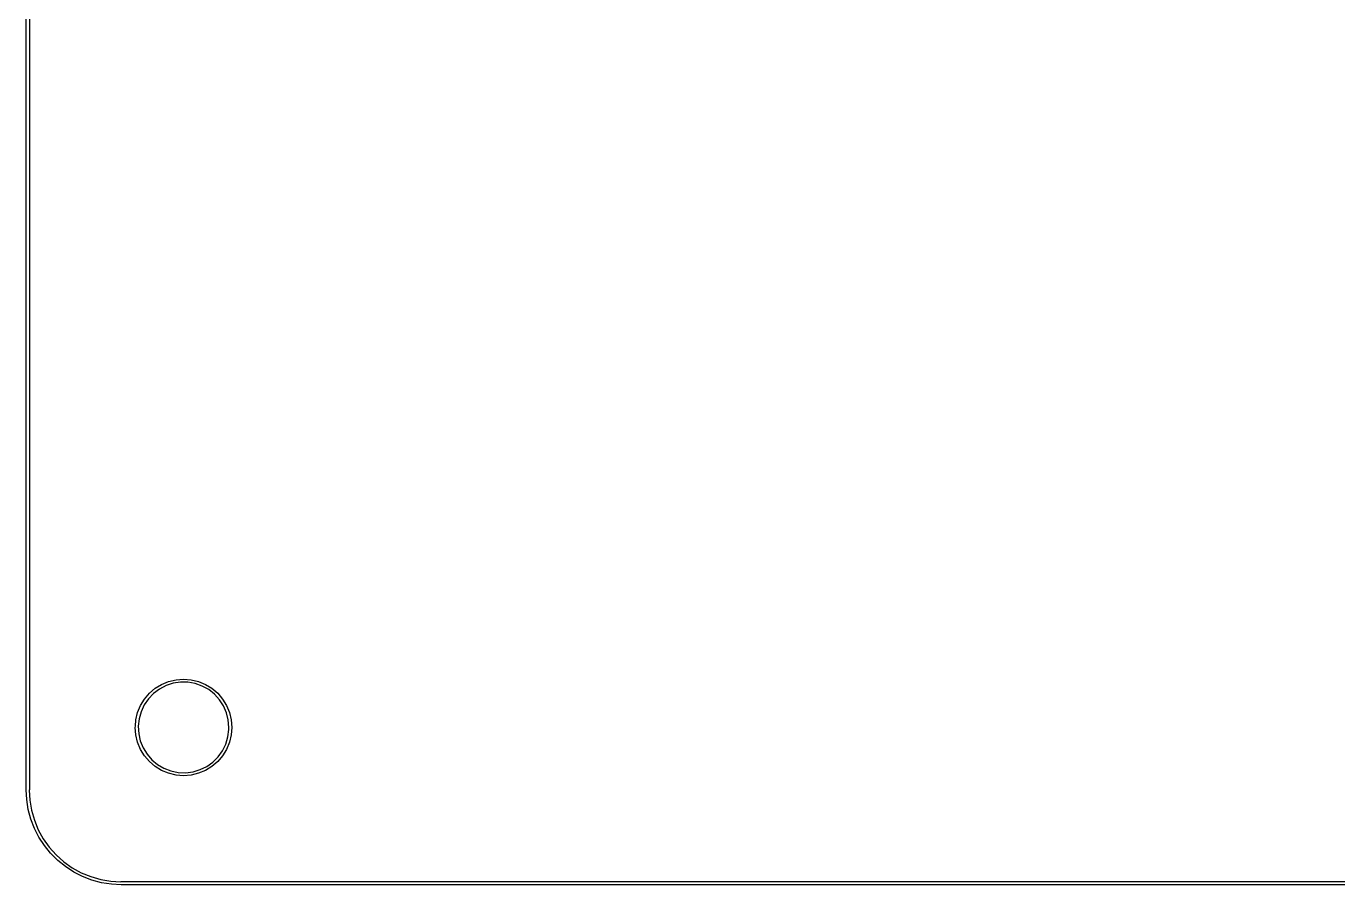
# Model space of a CAD drawing. Extents: x 26 to 390, y -197 to -58.
# Drawn here: x 25.95 to 68.04, y -152.05 to -124.5 of the extents above; entities that cross this region are included whole.
import ezdxf

# ---------------------------------------------------------------- set-up
doc = ezdxf.new("R2010")
doc.units = 0
doc.layers.add('BLACK', color=7, linetype='CONTINUOUS')

msp = doc.modelspace()

# ---------------------------------------------------------------- linework, layer by layer
at = {"layer": 'BLACK', "linetype": 'CONTINUOUS'}
for p, q in [((25.95, -149), (25.95, -61)), ((26.05, -61), (26.05, -149)), ((30.0889, -145.746), (30.2963, -145.619)), ((30.2963, -145.619), (30.521, -145.526)), ((30.6628, -145.585), (30.4362, -145.659)), ((30.521, -145.526), (30.7575, -145.469)), ((30.8985, -145.549), (30.6628, -145.585)), ((30.7575, -145.469), (31, -145.45)), ((31.1369, -145.551), (30.8985, -145.549)), ((31, -145.45), (31.2425, -145.469)), ((31.3717, -145.593), (31.1369, -145.551)), ((31.2425, -145.469), (31.479, -145.526)), ((31.5964, -145.673), (31.3717, -145.593)), ((31.479, -145.526), (31.7037, -145.619)), ((31.7037, -145.619), (31.9111, -145.746)), ((29.746, -146.089), (29.904, -145.904)), ((30.034, -145.912), (29.8693, -146.084)), ((29.904, -145.904), (30.0889, -145.746)), ((30.2247, -145.769), (30.034, -145.912)), ((30.4362, -145.659), (30.2247, -145.769)), ((31.8052, -145.788), (31.5964, -145.673)), ((31.9923, -145.936), (31.8052, -145.788)), ((31.9111, -145.746), (32.096, -145.904)), ((32.1528, -146.112), (31.9923, -145.936)), ((32.096, -145.904), (32.254, -146.089)), ((29.5259, -146.521), (29.6189, -146.296)), ((29.6189, -146.296), (29.746, -146.089)), ((29.7349, -146.281), (29.6345, -146.498)), ((29.8693, -146.084), (29.7349, -146.281)), ((32.2823, -146.312), (32.1528, -146.112)), ((32.254, -146.089), (32.3811, -146.296)), ((32.3773, -146.531), (32.2823, -146.312)), ((32.3811, -146.296), (32.4741, -146.521)), ((29.4528, -146.964), (29.4691, -146.758)), ((29.4691, -146.758), (29.5259, -146.521)), ((29.5708, -146.727), (29.5455, -146.964)), ((29.6345, -146.498), (29.5708, -146.727)), ((32.4354, -146.762), (32.3773, -146.531)), ((32.455, -147), (32.4354, -146.762)), ((32.4741, -146.521), (32.5309, -146.758)), ((32.5309, -146.758), (32.55, -147)), ((29.45, -147), (29.4528, -146.964)), ((29.4691, -147.242), (29.45, -147)), ((29.5259, -147.479), (29.4691, -147.242)), ((29.5455, -146.964), (29.5592, -147.202)), ((29.5592, -147.202), (29.6116, -147.435)), ((32.3528, -147.536), (32.4221, -147.307)), ((32.4221, -147.307), (32.4532, -147.071)), ((32.4532, -147.071), (32.455, -147)), ((32.5309, -147.242), (32.4741, -147.479)), ((32.55, -147), (32.5309, -147.242)), ((29.6189, -147.704), (29.5259, -147.479)), ((29.6116, -147.435), (29.7013, -147.656)), ((29.746, -147.911), (29.6189, -147.704)), ((29.7013, -147.656), (29.8259, -147.859)), ((32.2472, -147.749), (32.3528, -147.536)), ((32.3811, -147.704), (32.254, -147.911)), ((32.4741, -147.479), (32.3811, -147.704)), ((29.904, -148.096), (29.746, -147.911)), ((29.8259, -147.859), (29.982, -148.04)), ((30.0889, -148.254), (29.904, -148.096)), ((29.982, -148.04), (30.1655, -148.192)), ((31.745, -148.25), (31.9391, -148.111)), ((32.096, -148.096), (31.9111, -148.254)), ((31.9391, -148.111), (32.108, -147.943)), ((32.254, -147.911), (32.096, -148.096)), ((32.108, -147.943), (32.2472, -147.749)), ((30.2963, -148.381), (30.0889, -148.254)), ((30.1655, -148.192), (30.3713, -148.312)), ((30.521, -148.474), (30.2963, -148.381)), ((30.3713, -148.312), (30.5941, -148.397)), ((30.7575, -148.531), (30.521, -148.474)), ((30.5941, -148.397), (30.8277, -148.445)), ((31, -148.55), (30.7575, -148.531)), ((30.8277, -148.445), (31.066, -148.453)), ((31.2425, -148.531), (31, -148.55)), ((31.066, -148.453), (31.3025, -148.423)), ((31.479, -148.474), (31.2425, -148.531)), ((31.3025, -148.423), (31.5309, -148.355)), ((31.7037, -148.381), (31.479, -148.474)), ((31.5309, -148.355), (31.745, -148.25)), ((31.9111, -148.254), (31.7037, -148.381)), ((25.9667, -149.319), (25.95, -149)), ((26.0166, -149.634), (25.9667, -149.319)), ((26.05, -149), (26.0459, -149.01)), ((26.0459, -149.01), (26.0639, -149.331)), ((26.0639, -149.331), (26.1194, -149.657)), ((26.0993, -149.943), (26.0166, -149.634)), ((26.1194, -149.657), (26.2112, -149.976)), ((26.2137, -150.241), (26.0993, -149.943)), ((26.2112, -149.976), (26.338, -150.282)), ((26.3586, -150.525), (26.2137, -150.241)), ((26.338, -150.282), (26.4982, -150.572)), ((26.5325, -150.793), (26.3586, -150.525)), ((26.4982, -150.572), (26.69, -150.842)), ((26.7334, -151.041), (26.5325, -150.793)), ((26.69, -150.842), (26.9107, -151.089)), ((26.9592, -151.267), (26.7334, -151.041)), ((26.9107, -151.089), (27.1578, -151.31)), ((27.2073, -151.468), (26.9592, -151.267)), ((27.1578, -151.31), (27.428, -151.502)), ((27.475, -151.641), (27.2073, -151.468)), ((27.428, -151.502), (27.718, -151.662)), ((27.7595, -151.786), (27.475, -151.641)), ((27.718, -151.662), (28.0241, -151.789)), ((28.0575, -151.901), (27.7595, -151.786)), ((28.0241, -151.789), (28.3425, -151.881)), ((28.3659, -151.983), (28.0575, -151.901)), ((28.3425, -151.881), (28.6692, -151.936)), ((28.6692, -151.936), (28.9901, -151.954)), ((28.6812, -152.033), (28.3659, -151.983)), ((29, -152.05), (28.6812, -152.033)), ((28.9901, -151.954), (29, -151.95)), ((29, -151.95), (131, -151.95)), ((131, -152.05), (29, -152.05))]:
    msp.add_line(p, q, dxfattribs=at)

doc.saveas('drawing.dxf')
